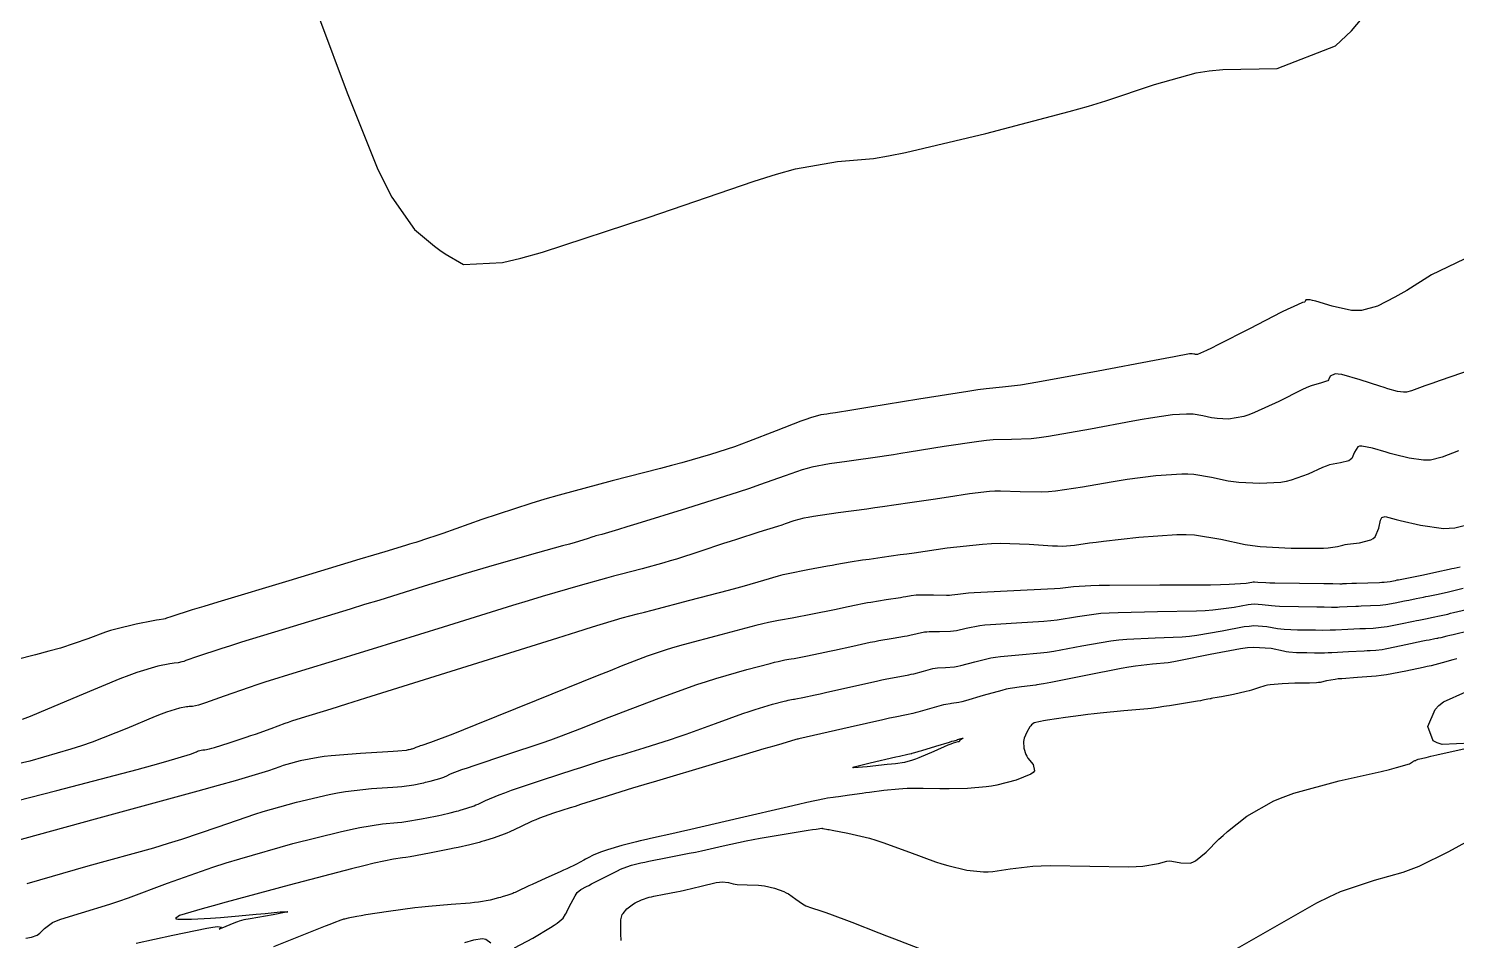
# Model space of a CAD drawing. Header units: metres. Extents: x 837117 to 838479, y 1189012 to 1191015.
# Drawn here: x 838242 to 838386.8, y 1190419.5 to 1190512 of the extents above; entities that cross this region are included whole.
import ezdxf

# ---------------------------------------------------------------- set-up
doc = ezdxf.new("R2010")
doc.units = ezdxf.units.M
doc.header["$LTSCALE"] = 0.3
doc.layers.add('COTAS 10', color=1, linetype='Continuous')
doc.layers.add('COTAS INT', color=252, linetype='Continuous')

msp = doc.modelspace()

# ---------------------------------------------------------------- linework, layer by layer
at = {"layer": 'COTAS 10'}
for points in [[(838389.37, 1190477.74), (838385.14, 1190476.27), (838384.29, 1190475.98), (838383.59, 1190475.73), (838382.22, 1190475.23), (838381.74, 1190475.11), (838381.59, 1190475.1), (838381.43, 1190475.1), (838380.83, 1190475.18), (838379.85, 1190475.45), (838379.47, 1190475.57), (838379.03, 1190475.71), (838377.04, 1190476.35), (838375.16, 1190476.88), (838374.8, 1190476.94), (838374.5, 1190476.96), (838374, 1190476.73), (838373.82, 1190476.34), (838373.74, 1190476.26), (838373.63, 1190476.2), (838373.11, 1190476.06), (838372.06, 1190475.74), (838371.63, 1190475.56), (838371.13, 1190475.33), (838368.78, 1190474.17), (838366.32, 1190473.03), (838365.74, 1190472.81), (838365.22, 1190472.64), (838363.69, 1190472.37), (838362.54, 1190472.44), (838362.25, 1190472.47), (838361.97, 1190472.51), (838361.06, 1190472.71), (838360.09, 1190472.87), (838359.77, 1190472.88), (838359.43, 1190472.88), (838358.01, 1190472.79), (838355.78, 1190472.46), (838354.93, 1190472.32), (838353.97, 1190472.15), (838349.67, 1190471.35), (838345.41, 1190470.61), (838344.49, 1190470.48), (838343.68, 1190470.38), (838341.66, 1190470.29), (838339.82, 1190470.26), (838339.13, 1190470.19), (838338.35, 1190470.1), (838334.85, 1190469.59), (838331.29, 1190469.01), (838330.46, 1190468.88), (838329.71, 1190468.76), (838327.6, 1190468.44), (838325.93, 1190468.2), (838325.46, 1190468.13), (838324.98, 1190468.07), (838323.22, 1190467.82), (838321.44, 1190467.49), (838320.95, 1190467.37), (838320.46, 1190467.23), (838318.71, 1190466.62), (838316.12, 1190465.69), (838315.1, 1190465.34), (838313.95, 1190464.97), (838308.7, 1190463.3), (838303.68, 1190461.74), (838302.67, 1190461.43), (838301.82, 1190461.17), (838300.13, 1190460.68), (838299.53, 1190460.52), (838299.37, 1190460.47), (838299.21, 1190460.42), (838298.66, 1190460.24), (838297.43, 1190459.87), (838296.84, 1190459.7), (838296.15, 1190459.5), (838292.76, 1190458.56), (838288.64, 1190457.39), (838287.49, 1190457.05), (838286.33, 1190456.7), (838282.12, 1190455.41), (838277.5, 1190453.98), (838276.08, 1190453.55), (838274.61, 1190453.1), (838268.82, 1190451.34), (838263.58, 1190449.74), (838262.46, 1190449.39), (838261.48, 1190449.08), (838259.13, 1190448.3), (838257.96, 1190447.88), (838257.73, 1190447.8), (838257.54, 1190447.74), (838257.16, 1190447.65), (838256.77, 1190447.61), (838256.56, 1190447.58), (838256.32, 1190447.54), (838255.11, 1190447.31), (838252.99, 1190446.67), (838252.17, 1190446.37), (838251.26, 1190446.02), (838247.14, 1190444.3), (838243.05, 1190442.57), (838242.15, 1190442.21), (838241.36, 1190441.9)], [(838241.73, 1190419.74), (838242.3, 1190419.84), (838242.87, 1190420.04), (838243.01, 1190420.13), (838243.15, 1190420.23), (838243.61, 1190420.71), (838244.44, 1190421.3), (838244.82, 1190421.48), (838245.26, 1190421.65), (838247.36, 1190422.31), (838250.23, 1190423.18), (838251.15, 1190423.49), (838252.12, 1190423.82), (838256.09, 1190425.29), (838260.67, 1190426.91), (838262.03, 1190427.35), (838263.43, 1190427.78), (838268.8, 1190429.31), (838273.61, 1190430.52), (838274.66, 1190430.76), (838275.59, 1190430.96), (838277.89, 1190431.32), (838279.41, 1190431.45), (838279.84, 1190431.5), (838280.27, 1190431.56), (838281.86, 1190431.82), (838283.28, 1190432.1), (838283.61, 1190432.16), (838283.91, 1190432.23), (838284.74, 1190432.42), (838285.4, 1190432.59), (838285.58, 1190432.64), (838285.77, 1190432.7), (838286.45, 1190432.91), (838287.17, 1190433.16), (838287.37, 1190433.25), (838287.58, 1190433.33), (838288.34, 1190433.7), (838289.71, 1190434.26), (838290.29, 1190434.48), (838290.96, 1190434.72), (838294.13, 1190435.78), (838297.32, 1190436.82), (838298.01, 1190437.04), (838298.6, 1190437.23), (838300.04, 1190437.7), (838301.25, 1190438.07), (838301.7, 1190438.21), (838302.21, 1190438.36), (838304.44, 1190439.03), (838307.1, 1190439.87), (838307.88, 1190440.13), (838308.67, 1190440.4), (838311.65, 1190441.49), (838314.42, 1190442.5), (838315.07, 1190442.72), (838315.67, 1190442.93), (838317.44, 1190443.45), (838318.61, 1190443.75), (838318.84, 1190443.81), (838319.02, 1190443.86), (838319.35, 1190443.93), (838319.56, 1190443.96), (838319.68, 1190443.98), (838319.81, 1190444.01), (838320.5, 1190444.14), (838321.76, 1190444.41), (838322.26, 1190444.52), (838322.82, 1190444.64), (838325.39, 1190445.22), (838327.97, 1190445.8), (838328.54, 1190445.92), (838329.04, 1190446.02), (838330.34, 1190446.27), (838331.25, 1190446.44), (838331.51, 1190446.49), (838331.77, 1190446.55), (838332.74, 1190446.82), (838333.69, 1190447.06), (838333.93, 1190447.1), (838334.17, 1190447.14), (838334.99, 1190447.18), (838335.91, 1190447.25), (838336.22, 1190447.3), (838336.55, 1190447.38), (838337.95, 1190447.75), (838339.57, 1190448.15), (838340.05, 1190448.23), (838340.55, 1190448.3), (838342.43, 1190448.46), (838344.6, 1190448.65), (838345.28, 1190448.74), (838345.98, 1190448.84), (838348.79, 1190449.37), (838351.76, 1190449.87), (838352.57, 1190449.97), (838353.38, 1190450.05), (838356.23, 1190450.17), (838358.98, 1190450.28), (838359.73, 1190450.35), (838360.46, 1190450.44), (838363.05, 1190450.91), (838365.28, 1190451.32), (838365.79, 1190451.38), (838366.26, 1190451.42), (838367.56, 1190451.34), (838368.64, 1190451.14), (838368.97, 1190451.1), (838369.32, 1190451.07), (838370.67, 1190451.01), (838371.94, 1190450.99), (838372.24, 1190450.99), (838372.5, 1190450.98), (838373.25, 1190450.97), (838373.99, 1190450.98), (838374.26, 1190450.99), (838374.54, 1190451), (838375.77, 1190451.05), (838377.01, 1190451.12), (838377.3, 1190451.13), (838377.57, 1190451.14), (838378.35, 1190451.17), (838379.16, 1190451.25), (838379.45, 1190451.29), (838379.76, 1190451.34), (838381.13, 1190451.6), (838382.45, 1190451.88), (838382.74, 1190451.94), (838382.99, 1190451.99), (838383.64, 1190452.12), (838384.12, 1190452.21), (838384.27, 1190452.24), (838384.43, 1190452.27), (838385.07, 1190452.41), (838385.91, 1190452.6), (838386.19, 1190452.67), (838386.5, 1190452.74), (838387.8, 1190453.06)]]:
    msp.add_lwpolyline(points, dxfattribs=at)
at = {"layer": 'COTAS INT'}
for points in [[(838271.5, 1190512.95), (838274.3, 1190505.45), (838277.36, 1190497.87), (838278.12, 1190496.26), (838278.85, 1190494.87), (838281.15, 1190491.59), (838283.17, 1190489.9), (838283.71, 1190489.5), (838284.24, 1190489.14), (838286.1, 1190488.06), (838290.07, 1190488.25), (838291.93, 1190488.69), (838294.13, 1190489.29), (838304.82, 1190492.83), (838315.59, 1190496.51), (838317.83, 1190497.2), (838319.76, 1190497.74), (838324.03, 1190498.48), (838327.67, 1190498.8), (838329.19, 1190499.06), (838330.93, 1190499.41), (838339.07, 1190501.32), (838347.53, 1190503.56), (838349.47, 1190504.12), (838351.24, 1190504.65), (838356.18, 1190506.32), (838360.41, 1190507.48), (838361.72, 1190507.68), (838363.1, 1190507.83), (838368.61, 1190507.93), (838374.52, 1190510.23), (838376.14, 1190511.76), (838377.77, 1190513.68)], [(838388.43, 1190488.98), (838384.27, 1190486.99), (838381.75, 1190485.42), (838381.14, 1190485.06), (838380.56, 1190484.73), (838378.79, 1190483.82), (838377.16, 1190483.4), (838376.67, 1190483.38), (838376.16, 1190483.39), (838374.2, 1190483.81), (838372.54, 1190484.32), (838372.21, 1190484.41), (838371.96, 1190484.46), (838371.53, 1190484.45), (838371.46, 1190484.3), (838371.43, 1190484.27), (838371.39, 1190484.24), (838371.19, 1190484.19), (838370.22, 1190483.77), (838369.69, 1190483.52), (838369.05, 1190483.2), (838365.81, 1190481.54), (838362.59, 1190479.89), (838361.96, 1190479.57), (838361.44, 1190479.32), (838360.52, 1190478.92), (838360.36, 1190478.93), (838360.32, 1190478.93), (838360.28, 1190478.94), (838360.15, 1190478.97), (838360.01, 1190478.99), (838359.97, 1190478.99), (838359.92, 1190478.99), (838359.72, 1190478.98), (838358.17, 1190478.7), (838357.27, 1190478.53), (838356.16, 1190478.32), (838350.47, 1190477.24), (838344.71, 1190476.17), (838343.56, 1190475.97), (838342.6, 1190475.82), (838340.75, 1190475.6), (838339.09, 1190475.44), (838338.26, 1190475.33), (838337.26, 1190475.18), (838332.28, 1190474.39), (838327.3, 1190473.57), (838326.31, 1190473.4), (838325.47, 1190473.27), (838323.84, 1190473.01), (838323.27, 1190472.93), (838323.11, 1190472.9), (838322.95, 1190472.88), (838322.35, 1190472.8), (838321.28, 1190472.5), (838320.83, 1190472.34), (838320.3, 1190472.15), (838317.82, 1190471.19), (838315.01, 1190470.1), (838314.28, 1190469.83), (838313.57, 1190469.57), (838311.15, 1190468.77), (838308.23, 1190467.93), (838307.2, 1190467.65), (838306.07, 1190467.35), (838301.19, 1190466.1), (838295.8, 1190464.66), (838294.36, 1190464.24), (838292.93, 1190463.81), (838287.96, 1190462.17), (838283.99, 1190460.78), (838283.2, 1190460.51), (838282.54, 1190460.28), (838281.26, 1190459.86), (838280.86, 1190459.74), (838280.63, 1190459.67), (838280.21, 1190459.54), (838278.14, 1190458.92), (838276.99, 1190458.57), (838275.58, 1190458.15), (838268.4, 1190455.98), (838261.2, 1190453.8), (838259.78, 1190453.37), (838258.6, 1190453.01), (838256.44, 1190452.33), (838256, 1190452.17), (838255.91, 1190452.14), (838255.84, 1190452.12), (838255.69, 1190452.09), (838255.24, 1190452.01), (838254.97, 1190451.96), (838254.63, 1190451.9), (838252.91, 1190451.56), (838250.86, 1190451.08), (838250.32, 1190450.93), (838249.8, 1190450.76), (838248.02, 1190450.09), (838245.22, 1190449.15), (838244.04, 1190448.82), (838242.7, 1190448.45), (838236.42, 1190446.87)], [(838387, 1190469.15), (838385.35, 1190468.51), (838384.18, 1190468.22), (838383.83, 1190468.2), (838383.45, 1190468.2), (838381.99, 1190468.4), (838380.48, 1190468.78), (838380.07, 1190468.89), (838379.67, 1190469), (838378.29, 1190469.43), (838377.2, 1190469.63), (838376.98, 1190469.61), (838376.8, 1190469.54), (838376.46, 1190469.02), (838376.18, 1190468.39), (838376.04, 1190468.26), (838375.87, 1190468.15), (838375.04, 1190467.94), (838373.91, 1190467.72), (838373.57, 1190467.6), (838373.2, 1190467.47), (838371.75, 1190466.8), (838370.05, 1190466.17), (838369.53, 1190466.05), (838368.99, 1190465.95), (838366.86, 1190465.83), (838364.72, 1190465.95), (838364.18, 1190466.01), (838363.66, 1190466.08), (838361.97, 1190466.45), (838360.16, 1190466.74), (838359.57, 1190466.77), (838358.93, 1190466.77), (838356.3, 1190466.6), (838353.4, 1190466.23), (838352.6, 1190466.1), (838351.79, 1190465.98), (838348.87, 1190465.47), (838346.12, 1190465.05), (838345.42, 1190464.99), (838344.75, 1190464.95), (838342.56, 1190464.99), (838340.55, 1190465.07), (838340, 1190465.06), (838339.44, 1190465.03), (838337.43, 1190464.8), (838335.27, 1190464.45), (838334.62, 1190464.35), (838333.96, 1190464.25), (838331.37, 1190463.87), (838328.59, 1190463.48), (838327.81, 1190463.36), (838327.02, 1190463.25), (838324.09, 1190462.85), (838321.59, 1190462.48), (838321.07, 1190462.39), (838320.62, 1190462.31), (838319.6, 1190462.05), (838318.73, 1190461.74), (838318.37, 1190461.62), (838317.96, 1190461.49), (838316.06, 1190460.89), (838313.78, 1190460.17), (838313.14, 1190459.96), (838312.48, 1190459.75), (838310.07, 1190458.94), (838307.69, 1190458.17), (838307.05, 1190457.98), (838306.42, 1190457.79), (838304.23, 1190457.19), (838301.98, 1190456.6), (838301.3, 1190456.43), (838300.61, 1190456.24), (838297.93, 1190455.5), (838294.08, 1190454.38), (838292.66, 1190453.95), (838291.07, 1190453.47), (838284.03, 1190451.28), (838276.85, 1190449.04), (838275.18, 1190448.52), (838273.65, 1190448.05), (838269.24, 1190446.7), (838265.97, 1190445.69), (838265.15, 1190445.42), (838264.36, 1190445.16), (838261.82, 1190444.27), (838259.93, 1190443.59), (838259.55, 1190443.46), (838259.24, 1190443.36), (838258.62, 1190443.22), (838258.29, 1190443.22), (838258.16, 1190443.2), (838258.01, 1190443.18), (838257.31, 1190443.06), (838255.99, 1190442.64), (838255.45, 1190442.44), (838254.83, 1190442.19), (838251.97, 1190440.99), (838248.43, 1190439.59), (838247.38, 1190439.23), (838246.29, 1190438.88), (838242.14, 1190437.68), (838237.92, 1190436.72)], [(838236.65, 1190432.61), (838244.88, 1190434.71), (838253, 1190436.84), (838254.6, 1190437.27), (838255.93, 1190437.64), (838258.43, 1190438.38), (838259.01, 1190438.63), (838259.13, 1190438.68), (838259.24, 1190438.72), (838259.51, 1190438.8), (838259.67, 1190438.83), (838259.71, 1190438.83), (838259.75, 1190438.83), (838259.88, 1190438.82), (838260.33, 1190438.92), (838260.57, 1190438.99), (838260.86, 1190439.07), (838262.33, 1190439.53), (838264.07, 1190440.11), (838264.54, 1190440.27), (838265, 1190440.43), (838266.6, 1190441), (838268.01, 1190441.52), (838268.36, 1190441.64), (838268.68, 1190441.75), (838269.67, 1190442.06), (838272.68, 1190443), (838274.28, 1190443.5), (838276.21, 1190444.1), (838285.94, 1190447.15), (838295.67, 1190450.19), (838297.59, 1190450.79), (838299.19, 1190451.29), (838302.2, 1190452.2), (838303.76, 1190452.62), (838304.45, 1190452.8), (838305.25, 1190453), (838309.07, 1190453.99), (838312.98, 1190455.01), (838313.84, 1190455.25), (838314.61, 1190455.46), (838316.56, 1190456.05), (838318.06, 1190456.48), (838318.53, 1190456.6), (838319.03, 1190456.72), (838321.03, 1190457.13), (838323.02, 1190457.49), (838323.5, 1190457.57), (838323.95, 1190457.65), (838325.33, 1190457.89), (838326.55, 1190458.08), (838326.9, 1190458.13), (838327.25, 1190458.18), (838328.56, 1190458.37), (838330.38, 1190458.62), (838331.06, 1190458.72), (838331.81, 1190458.82), (838335.14, 1190459.3), (838338.73, 1190459.69), (838339.65, 1190459.75), (838340.54, 1190459.78), (838343.47, 1190459.68), (838345.83, 1190459.52), (838346.35, 1190459.5), (838346.83, 1190459.49), (838348.06, 1190459.58), (838349.6, 1190459.81), (838350.26, 1190459.9), (838351.02, 1190459.99), (838354.59, 1190460.41), (838358.44, 1190460.67), (838359.37, 1190460.66), (838360.24, 1190460.62), (838362.89, 1190460.19), (838365.36, 1190459.66), (838366.11, 1190459.55), (838366.9, 1190459.46), (838370.02, 1190459.28), (838372.77, 1190459.27), (838373.32, 1190459.28), (838373.79, 1190459.3), (838374.72, 1190459.44), (838375.28, 1190459.6), (838375.5, 1190459.65), (838375.76, 1190459.69), (838376.96, 1190459.81), (838378.11, 1190460.11), (838378.34, 1190460.26), (838378.54, 1190460.43), (838378.92, 1190461.3), (838379.1, 1190462.12), (838379.17, 1190462.27), (838379.24, 1190462.38), (838379.55, 1190462.5), (838380.32, 1190462.29), (838380.68, 1190462.2), (838381.1, 1190462.1), (838383.15, 1190461.61), (838385.47, 1190461.29), (838386.06, 1190461.3), (838386.63, 1190461.33), (838388.48, 1190461.8)], [(838387.18, 1190457.36), (838386.58, 1190457.22), (838386.34, 1190457.17), (838386.07, 1190457.11), (838384.81, 1190456.83), (838383.44, 1190456.54), (838383.1, 1190456.47), (838382.78, 1190456.41), (838381.75, 1190456.21), (838380.93, 1190456.05), (838380.74, 1190456.02), (838380.57, 1190455.98), (838380.06, 1190455.88), (838379.47, 1190455.81), (838379.24, 1190455.79), (838378.98, 1190455.77), (838377.82, 1190455.73), (838376.66, 1190455.7), (838376.41, 1190455.69), (838376.19, 1190455.69), (838375.63, 1190455.66), (838375.31, 1190455.65), (838375.23, 1190455.65), (838375.17, 1190455.64), (838374.97, 1190455.64), (838374.25, 1190455.65), (838373.85, 1190455.66), (838373.36, 1190455.66), (838370.88, 1190455.69), (838368.37, 1190455.73), (838367.87, 1190455.74), (838367.45, 1190455.76), (838366.65, 1190455.81), (838366.31, 1190455.83), (838366.19, 1190455.83), (838366.06, 1190455.81), (838365.48, 1190455.7), (838363.74, 1190455.58), (838362.88, 1190455.56), (838361.85, 1190455.54), (838356.73, 1190455.52), (838351.61, 1190455.5), (838350.58, 1190455.48), (838349.71, 1190455.46), (838347.96, 1190455.35), (838346.62, 1190455.2), (838346.02, 1190455.16), (838345.31, 1190455.11), (838341.91, 1190454.95), (838338.56, 1190454.79), (838337.89, 1190454.75), (838337.33, 1190454.71), (838336.23, 1190454.59), (838335.62, 1190454.5), (838335.37, 1190454.49), (838335.09, 1190454.48), (838333.78, 1190454.5), (838332.49, 1190454.52), (838332.22, 1190454.52), (838331.99, 1190454.51), (838331.49, 1190454.46), (838330.96, 1190454.35), (838330.7, 1190454.3), (838330.41, 1190454.25), (838328.96, 1190454.03), (838327.42, 1190453.78), (838327.06, 1190453.72), (838326.72, 1190453.66), (838325.76, 1190453.47), (838324.64, 1190453.23), (838324.2, 1190453.14), (838323.72, 1190453.04), (838321.51, 1190452.6), (838319.42, 1190452.19), (838319.01, 1190452.11), (838318.67, 1190452.05), (838318.03, 1190451.95), (838317.03, 1190451.73), (838316.46, 1190451.59), (838315.76, 1190451.42), (838312.2, 1190450.5), (838308.38, 1190449.48), (838307.53, 1190449.24), (838306.76, 1190449.01), (838304.72, 1190448.34), (838302.09, 1190447.31), (838300.96, 1190446.85), (838299.65, 1190446.33), (838293.46, 1190443.82), (838287.35, 1190441.35), (838286.09, 1190440.84), (838285.02, 1190440.42), (838282.74, 1190439.56), (838281.88, 1190439.28), (838281.71, 1190439.22), (838281.56, 1190439.17), (838281.26, 1190439.05), (838281.14, 1190439), (838281.08, 1190438.97), (838280.97, 1190438.93), (838280.87, 1190438.9), (838280.81, 1190438.88), (838280.72, 1190438.86), (838280.59, 1190438.83), (838280.54, 1190438.82), (838280.49, 1190438.81), (838280.28, 1190438.77), (838279.43, 1190438.69), (838278.97, 1190438.66), (838278.43, 1190438.62), (838275.67, 1190438.46), (838272.68, 1190438.22), (838271.99, 1190438.15), (838271.35, 1190438.06), (838269.55, 1190437.72), (838268.18, 1190437.33), (838267.83, 1190437.22), (838267.48, 1190437.11), (838266.32, 1190436.7), (838262.96, 1190435.69), (838261.23, 1190435.21), (838259.15, 1190434.63), (838248.74, 1190431.8), (838238.52, 1190429)], [(838241.84, 1190425.26), (838248.05, 1190427.05), (838254.69, 1190428.9), (838256.19, 1190429.35), (838257.54, 1190429.76), (838261.21, 1190431), (838264.08, 1190432.01), (838264.93, 1190432.29), (838265.8, 1190432.56), (838269.17, 1190433.51), (838272.48, 1190434.29), (838273.33, 1190434.45), (838274.13, 1190434.59), (838276.78, 1190434.89), (838278.92, 1190435.04), (838279.4, 1190435.08), (838279.85, 1190435.12), (838281.07, 1190435.29), (838281.89, 1190435.45), (838282.08, 1190435.49), (838282.25, 1190435.53), (838282.73, 1190435.64), (838283.11, 1190435.74), (838283.21, 1190435.77), (838283.32, 1190435.8), (838283.71, 1190435.92), (838284.12, 1190436.07), (838284.24, 1190436.11), (838284.36, 1190436.17), (838284.8, 1190436.38), (838285.95, 1190436.82), (838286.51, 1190437.01), (838287.18, 1190437.24), (838290.48, 1190438.34), (838294.09, 1190439.55), (838294.95, 1190439.85), (838295.76, 1190440.14), (838298.18, 1190441.06), (838300.61, 1190442.03), (838301.42, 1190442.34), (838302.3, 1190442.68), (838305.94, 1190444.07), (838309.76, 1190445.44), (838310.74, 1190445.77), (838311.68, 1190446.07), (838314.82, 1190446.98), (838317.19, 1190447.58), (838317.65, 1190447.7), (838318.02, 1190447.79), (838318.69, 1190447.94), (838319.11, 1190448.01), (838319.34, 1190448.05), (838319.62, 1190448.1), (838321, 1190448.37), (838322.74, 1190448.72), (838323.23, 1190448.83), (838323.73, 1190448.93), (838325.57, 1190449.34), (838327.35, 1190449.73), (838327.8, 1190449.82), (838328.23, 1190449.9), (838329.66, 1190450.15), (838330.83, 1190450.34), (838331.11, 1190450.4), (838331.36, 1190450.45), (838332.12, 1190450.64), (838332.84, 1190450.78), (838333.08, 1190450.81), (838333.33, 1190450.83), (838334.38, 1190450.84), (838335.5, 1190450.87), (838335.8, 1190450.9), (838336.09, 1190450.94), (838337.09, 1190451.17), (838338.45, 1190451.43), (838338.97, 1190451.49), (838339.55, 1190451.55), (838342.17, 1190451.71), (838344.96, 1190451.88), (838345.65, 1190451.95), (838346.3, 1190452.02), (838348.37, 1190452.36), (838350.74, 1190452.67), (838351.57, 1190452.72), (838352.49, 1190452.77), (838356.48, 1190452.84), (838360.42, 1190452.91), (838361.3, 1190452.96), (838362.1, 1190453.01), (838364.27, 1190453.3), (838365.67, 1190453.57), (838365.99, 1190453.6), (838366.28, 1190453.62), (838367.1, 1190453.57), (838368.05, 1190453.45), (838368.42, 1190453.42), (838368.84, 1190453.4), (838370.77, 1190453.35), (838372.65, 1190453.33), (838373.04, 1190453.32), (838373.38, 1190453.32), (838374.11, 1190453.31), (838374.58, 1190453.31), (838374.74, 1190453.31), (838374.92, 1190453.32), (838375.7, 1190453.36), (838376.6, 1190453.4), (838376.86, 1190453.41), (838377.12, 1190453.42), (838378.08, 1190453.45), (838379.07, 1190453.51), (838379.34, 1190453.54), (838379.62, 1190453.57), (838380.59, 1190453.74), (838381.51, 1190453.93), (838381.74, 1190453.98), (838381.96, 1190454.02), (838382.7, 1190454.16), (838383.45, 1190454.31), (838383.69, 1190454.36), (838383.94, 1190454.41), (838384.94, 1190454.62), (838385.99, 1190454.85), (838386.27, 1190454.92), (838386.54, 1190454.98), (838387.49, 1190455.21)], [(838388.11, 1190450.9), (838386.46, 1190450.5), (838386.12, 1190450.42), (838385.83, 1190450.35), (838385.2, 1190450.2), (838384.93, 1190450.14), (838384.86, 1190450.13), (838384.79, 1190450.11), (838384.59, 1190450.07), (838384.03, 1190449.96), (838383.74, 1190449.9), (838383.39, 1190449.83), (838381.66, 1190449.47), (838379.91, 1190449.11), (838379.55, 1190449.04), (838379.25, 1190448.98), (838378.62, 1190448.89), (838378.03, 1190448.87), (838377.75, 1190448.85), (838377.43, 1190448.83), (838375.84, 1190448.75), (838374.16, 1190448.67), (838373.77, 1190448.65), (838373.41, 1190448.64), (838372.4, 1190448.64), (838371.63, 1190448.65), (838371.43, 1190448.65), (838371.23, 1190448.66), (838370.57, 1190448.67), (838369.79, 1190448.74), (838369.53, 1190448.78), (838369.24, 1190448.83), (838368.01, 1190449.1), (838366.23, 1190449.21), (838365.59, 1190449.16), (838364.89, 1190449.08), (838361.83, 1190448.51), (838358.82, 1190447.87), (838358.15, 1190447.75), (838357.55, 1190447.65), (838355.98, 1190447.5), (838354.26, 1190447.32), (838353.57, 1190447.22), (838352.79, 1190447.08), (838349.21, 1190446.38), (838345.66, 1190445.67), (838344.91, 1190445.53), (838344.25, 1190445.41), (838344.13, 1190445.4), (838342.69, 1190445.21), (838341.54, 1190445.05), (838341.13, 1190444.97), (838340.69, 1190444.86), (838338.81, 1190444.33), (838337.02, 1190443.81), (838336.65, 1190443.71), (838336.32, 1190443.63), (838335.59, 1190443.51), (838335.47, 1190443.5), (838335.02, 1190443.44), (838334.79, 1190443.4), (838334.53, 1190443.33), (838333.36, 1190443), (838332.18, 1190442.66), (838331.92, 1190442.59), (838331.68, 1190442.52), (838331.03, 1190442.39), (838329.87, 1190442.15), (838329.31, 1190442.03), (838328.64, 1190441.88), (838325.32, 1190441.13), (838320.1, 1190439.94), (838320, 1190439.92), (838319.97, 1190439.91), (838319.93, 1190439.9), (838319.79, 1190439.86), (838318.4, 1190439.45), (838317.58, 1190439.21), (838316.57, 1190438.91), (838311.33, 1190437.35), (838305.67, 1190435.66), (838304.39, 1190435.27), (838303.24, 1190434.93), (838300.12, 1190433.96), (838297.97, 1190433.27), (838297.43, 1190433.09), (838296.91, 1190432.93), (838295.24, 1190432.39), (838293.81, 1190431.88), (838293.44, 1190431.73), (838293.08, 1190431.58), (838291.89, 1190431.03), (838290.79, 1190430.5), (838290.5, 1190430.38), (838290.21, 1190430.26), (838289.2, 1190429.89), (838288.22, 1190429.59), (838287.95, 1190429.52), (838287.69, 1190429.44), (838286.76, 1190429.2), (838285.57, 1190428.93), (838285.14, 1190428.84), (838284.68, 1190428.74), (838282.65, 1190428.35), (838280.69, 1190427.99), (838280.27, 1190427.92), (838279.9, 1190427.86), (838279, 1190427.75), (838277.04, 1190427.33), (838276, 1190427.07), (838274.75, 1190426.75), (838268.42, 1190425.1), (838262.02, 1190423.38), (838260.71, 1190423.02), (838259.61, 1190422.71), (838257.3, 1190422.01), (838256.89, 1190421.72), (838256.98, 1190421.68), (838257.15, 1190421.64), (838258.51, 1190421.64), (838260.43, 1190421.75), (838260.95, 1190421.79), (838261.47, 1190421.82), (838263.32, 1190421.99), (838265.08, 1190422.16), (838265.54, 1190422.2), (838265.99, 1190422.24), (838267.51, 1190422.38), (838268.28, 1190422.41), (838268.26, 1190422.39), (838268.13, 1190422.35), (838266.8, 1190422.09), (838264.48, 1190421.69), (838263.82, 1190421.57), (838263.35, 1190421.44), (838263.18, 1190421.38), (838262.99, 1190421.31), (838261.44, 1190420.68), (838261.35, 1190420.66), (838261.32, 1190420.65), (838261.57, 1190420.81), (838261.15, 1190420.87), (838260.69, 1190420.8), (838260.08, 1190420.7), (838256.62, 1190420.01), (838252.92, 1190419.18)], [(838386.82, 1190448.05), (838386.44, 1190447.95), (838385.33, 1190447.65), (838384.22, 1190447.36), (838383.84, 1190447.27), (838383.42, 1190447.18), (838381.65, 1190446.8), (838379.7, 1190446.44), (838379.16, 1190446.37), (838378.64, 1190446.3), (838376.76, 1190446.15), (838375.16, 1190446.04), (838374.8, 1190446.01), (838374.48, 1190445.97), (838373.63, 1190445.81), (838372.99, 1190445.67), (838372.8, 1190445.64), (838372.61, 1190445.62), (838371.89, 1190445.6), (838371.01, 1190445.6), (838370.72, 1190445.59), (838370.41, 1190445.58), (838369.13, 1190445.52), (838367.9, 1190445.42), (838367.62, 1190445.38), (838367.38, 1190445.33), (838366.71, 1190445.12), (838366.02, 1190444.88), (838365.77, 1190444.8), (838365.48, 1190444.73), (838364.19, 1190444.45), (838362.97, 1190444.21), (838362.73, 1190444.17), (838362.52, 1190444.13), (838362.1, 1190444.05), (838361.93, 1190444.02), (838361.88, 1190444.01), (838361.82, 1190444), (838361.6, 1190443.95), (838361.08, 1190443.86), (838360.84, 1190443.81), (838360.55, 1190443.77), (838359.12, 1190443.53), (838357.69, 1190443.3), (838357.39, 1190443.25), (838357.13, 1190443.21), (838356.56, 1190443.12), (838355.84, 1190443.03), (838355.49, 1190443), (838355.08, 1190442.96), (838353.07, 1190442.78), (838350.68, 1190442.55), (838350.04, 1190442.48), (838349.4, 1190442.4), (838348.72, 1190442.31), (838347.14, 1190442.1), (838345.31, 1190441.83), (838344.93, 1190441.76), (838344.62, 1190441.71), (838343.98, 1190441.55), (838343.71, 1190441.35), (838343.63, 1190441.25), (838343.54, 1190441.15), (838343.22, 1190440.63), (838342.97, 1190440.01), (838342.93, 1190439.83), (838342.9, 1190439.66), (838342.92, 1190439.01), (838343.13, 1190438.35), (838343.22, 1190438.17), (838343.34, 1190437.99), (838343.88, 1190437.34), (838344.02, 1190436.71), (838343.87, 1190436.53), (838343.64, 1190436.36), (838342.16, 1190435.75), (838340.18, 1190435.25), (838339.64, 1190435.15), (838339.1, 1190435.07), (838337.2, 1190434.9), (838335.36, 1190434.86), (838334.87, 1190434.86), (838334.39, 1190434.86), (838332.71, 1190434.89), (838331.11, 1190434.89), (838330.67, 1190434.87), (838330.24, 1190434.84), (838328.72, 1190434.7), (838327.28, 1190434.5), (838326.9, 1190434.45), (838326.53, 1190434.4), (838325.26, 1190434.23), (838324.13, 1190434.07), (838323.84, 1190434.03), (838323.58, 1190433.99), (838323.03, 1190433.91), (838322.71, 1190433.86), (838320.91, 1190433.49), (838320.06, 1190433.29), (838319.05, 1190433.06), (838314.1, 1190431.91), (838309.14, 1190430.75), (838308.11, 1190430.51), (838307.24, 1190430.31), (838305.37, 1190429.9), (838304.34, 1190429.68), (838304.01, 1190429.6), (838303.65, 1190429.51), (838302.15, 1190429.12), (838300.72, 1190428.7), (838300.39, 1190428.59), (838300.1, 1190428.49), (838299.31, 1190428.16), (838298.68, 1190427.83), (838298.49, 1190427.73), (838298.3, 1190427.63), (838297.55, 1190427.24), (838296.59, 1190426.77), (838296.26, 1190426.62), (838295.91, 1190426.46), (838294.45, 1190425.8), (838293.05, 1190425.17), (838292.74, 1190425.03), (838292.47, 1190424.91), (838291.8, 1190424.58), (838291.34, 1190424.37), (838291.22, 1190424.32), (838291.09, 1190424.26), (838290.61, 1190424.09), (838290.04, 1190423.92), (838289.85, 1190423.86), (838289.65, 1190423.81), (838288.81, 1190423.59), (838287.64, 1190423.39), (838287.23, 1190423.33), (838286.78, 1190423.29), (838284.84, 1190423.14), (838282.55, 1190422.95), (838281.87, 1190422.88), (838281.18, 1190422.8), (838278.51, 1190422.44), (838276.19, 1190422.08), (838275.71, 1190422), (838275.3, 1190421.93), (838274.4, 1190421.76), (838274.02, 1190421.66), (838273.94, 1190421.64), (838273.87, 1190421.62), (838273.68, 1190421.56), (838272.96, 1190421.28), (838272.56, 1190421.12), (838272.07, 1190420.93), (838269.53, 1190419.93), (838266.85, 1190418.84)], [(838388.26, 1190439.49), (838385.36, 1190439.37), (838384.83, 1190439.52), (838384.42, 1190439.74), (838383.9, 1190441.2), (838384.63, 1190442.93), (838385.01, 1190443.33), (838385.47, 1190443.69), (838387.73, 1190444.7)], [(838291.27, 1190418.75), (838293.12, 1190419.74), (838294.94, 1190420.82), (838295.3, 1190421.05), (838295.61, 1190421.26), (838296.21, 1190421.74), (838296.46, 1190422.15), (838296.54, 1190422.31), (838296.63, 1190422.48), (838297.01, 1190423.27), (838297.42, 1190424.03), (838297.53, 1190424.2), (838297.63, 1190424.34), (838298, 1190424.66), (838298.57, 1190424.96), (838298.81, 1190425.08), (838299.08, 1190425.22), (838300.37, 1190425.89), (838301.71, 1190426.56), (838302.03, 1190426.71), (838302.31, 1190426.83), (838303.14, 1190427.13), (838304.1, 1190427.36), (838304.48, 1190427.44), (838304.89, 1190427.52), (838306.8, 1190427.89), (838309, 1190428.33), (838309.62, 1190428.46), (838310.23, 1190428.59), (838312.45, 1190429.09), (838314.78, 1190429.6), (838315.46, 1190429.74), (838316.17, 1190429.87), (838318.83, 1190430.32), (838321.07, 1190430.67), (838321.5, 1190430.73), (838321.85, 1190430.79), (838322.43, 1190430.87), (838322.48, 1190430.87), (838322.48, 1190430.87), (838322.5, 1190430.87), (838322.51, 1190430.87), (838322.51, 1190430.86), (838322.52, 1190430.86), (838322.52, 1190430.86), (838322.92, 1190430.78), (838323.04, 1190430.76), (838323.17, 1190430.73), (838323.48, 1190430.67), (838325.09, 1190430.37), (838327.27, 1190429.85), (838327.93, 1190429.65), (838328.62, 1190429.43), (838331.32, 1190428.45), (838333.96, 1190427.48), (838334.61, 1190427.27), (838335.22, 1190427.09), (838337.14, 1190426.62), (838338.84, 1190426.46), (838339.32, 1190426.46), (838339.79, 1190426.48), (838341.53, 1190426.74), (838343.83, 1190427.03), (838344.67, 1190427.07), (838345.59, 1190427.09), (838349.63, 1190427.03), (838353.49, 1190426.97), (838354.3, 1190426.99), (838354.99, 1190427.02), (838356.58, 1190427.3), (838357.44, 1190427.54), (838357.68, 1190427.56), (838357.93, 1190427.55), (838358.83, 1190427.36), (838359.78, 1190427.32), (838360.06, 1190427.42), (838360.34, 1190427.56), (838361.4, 1190428.46), (838362.7, 1190429.75), (838363.13, 1190430.14), (838363.59, 1190430.54), (838365.53, 1190432.09), (838368.26, 1190433.64), (838369.23, 1190434.04), (838370.3, 1190434.42), (838374.9, 1190435.67), (838379.17, 1190436.64), (838380.01, 1190436.84), (838380.71, 1190437.02), (838382.02, 1190437.42), (838382.33, 1190437.61), (838382.4, 1190437.64), (838382.45, 1190437.67), (838382.58, 1190437.73), (838382.65, 1190437.75), (838382.67, 1190437.75), (838382.69, 1190437.76), (838382.76, 1190437.8), (838382.83, 1190437.83), (838382.85, 1190437.84), (838382.86, 1190437.85), (838382.91, 1190437.87), (838383.71, 1190438.06), (838384.21, 1190438.17), (838384.81, 1190438.31), (838387.98, 1190439.03)], [(838336.21, 1190439.86), (838336.57, 1190439.97), (838336.76, 1190440.01), (838336.77, 1190440.01), (838336.78, 1190440.01), (838336.66, 1190439.94), (838336.5, 1190439.84), (838336.47, 1190439.82), (838336.44, 1190439.79), (838336.41, 1190439.72), (838336.38, 1190439.66), (838336.36, 1190439.65), (838336.34, 1190439.64), (838336.22, 1190439.64), (838335.75, 1190439.5), (838335.51, 1190439.41), (838335.22, 1190439.29), (838333.8, 1190438.66), (838332.29, 1190438.01), (838331.95, 1190437.88), (838331.65, 1190437.77), (838330.83, 1190437.54), (838329.9, 1190437.42), (838329.51, 1190437.38), (838329.07, 1190437.33), (838327.05, 1190437.1), (838325.65, 1190437), (838325.6, 1190437.03), (838325.71, 1190437.09), (838327.33, 1190437.51), (838329.95, 1190438.11), (838330.33, 1190438.19), (838331.16, 1190438.38), (838331.49, 1190438.46), (838331.55, 1190438.47), (838331.61, 1190438.48), (838331.72, 1190438.51), (838332.1, 1190438.61), (838332.32, 1190438.68), (838332.59, 1190438.76), (838333.99, 1190439.19), (838335.38, 1190439.61), (838335.64, 1190439.69), (838335.86, 1190439.75), (838336.21, 1190439.85), (838336.21, 1190439.86)], [(838362.47, 1190417.5), (838367.42, 1190420.33), (838372.65, 1190423.31), (838373.9, 1190423.93), (838375.05, 1190424.46), (838378.49, 1190425.61), (838381.38, 1190426.41), (838382.2, 1190426.71), (838383.01, 1190427.04), (838386.01, 1190428.52), (838388.79, 1190430.02)], [(838302.08, 1190419.48), (838302.07, 1190420.16), (838302.07, 1190420.8), (838302.07, 1190420.96), (838302.07, 1190421.11), (838302.06, 1190421.58), (838302.15, 1190422), (838302.2, 1190422.12), (838302.28, 1190422.24), (838302.67, 1190422.69), (838303.19, 1190423.1), (838303.35, 1190423.2), (838303.52, 1190423.3), (838304.16, 1190423.61), (838304.92, 1190423.87), (838305.16, 1190423.93), (838305.41, 1190423.99), (838306.44, 1190424.18), (838307.69, 1190424.41), (838307.71, 1190424.42), (838308.09, 1190424.5), (838308.51, 1190424.59), (838310.2, 1190425.01), (838311.74, 1190425.36), (838312.06, 1190425.41), (838312.34, 1190425.44), (838312.96, 1190425.38), (838313.46, 1190425.23), (838313.65, 1190425.2), (838313.87, 1190425.18), (838314.87, 1190425.15), (838316.01, 1190425.1), (838316.31, 1190425.07), (838316.61, 1190425.02), (838317.65, 1190424.8), (838318.59, 1190424.45), (838318.83, 1190424.33), (838319.06, 1190424.21), (838319.81, 1190423.68), (838320.47, 1190423.19), (838320.64, 1190423.09), (838320.81, 1190423), (838321.38, 1190422.8), (838322.33, 1190422.51), (838322.74, 1190422.37), (838323.22, 1190422.2), (838325.47, 1190421.34), (838328.21, 1190420.27), (838329, 1190419.96), (838329.8, 1190419.65), (838332.8, 1190418.51)], [(838286.23, 1190419.27), (838287.16, 1190419.54), (838288, 1190419.69), (838288.2, 1190419.67), (838288.37, 1190419.62), (838288.86, 1190419.25)]]:
    msp.add_lwpolyline(points, dxfattribs=at)

doc.saveas('drawing.dxf')
